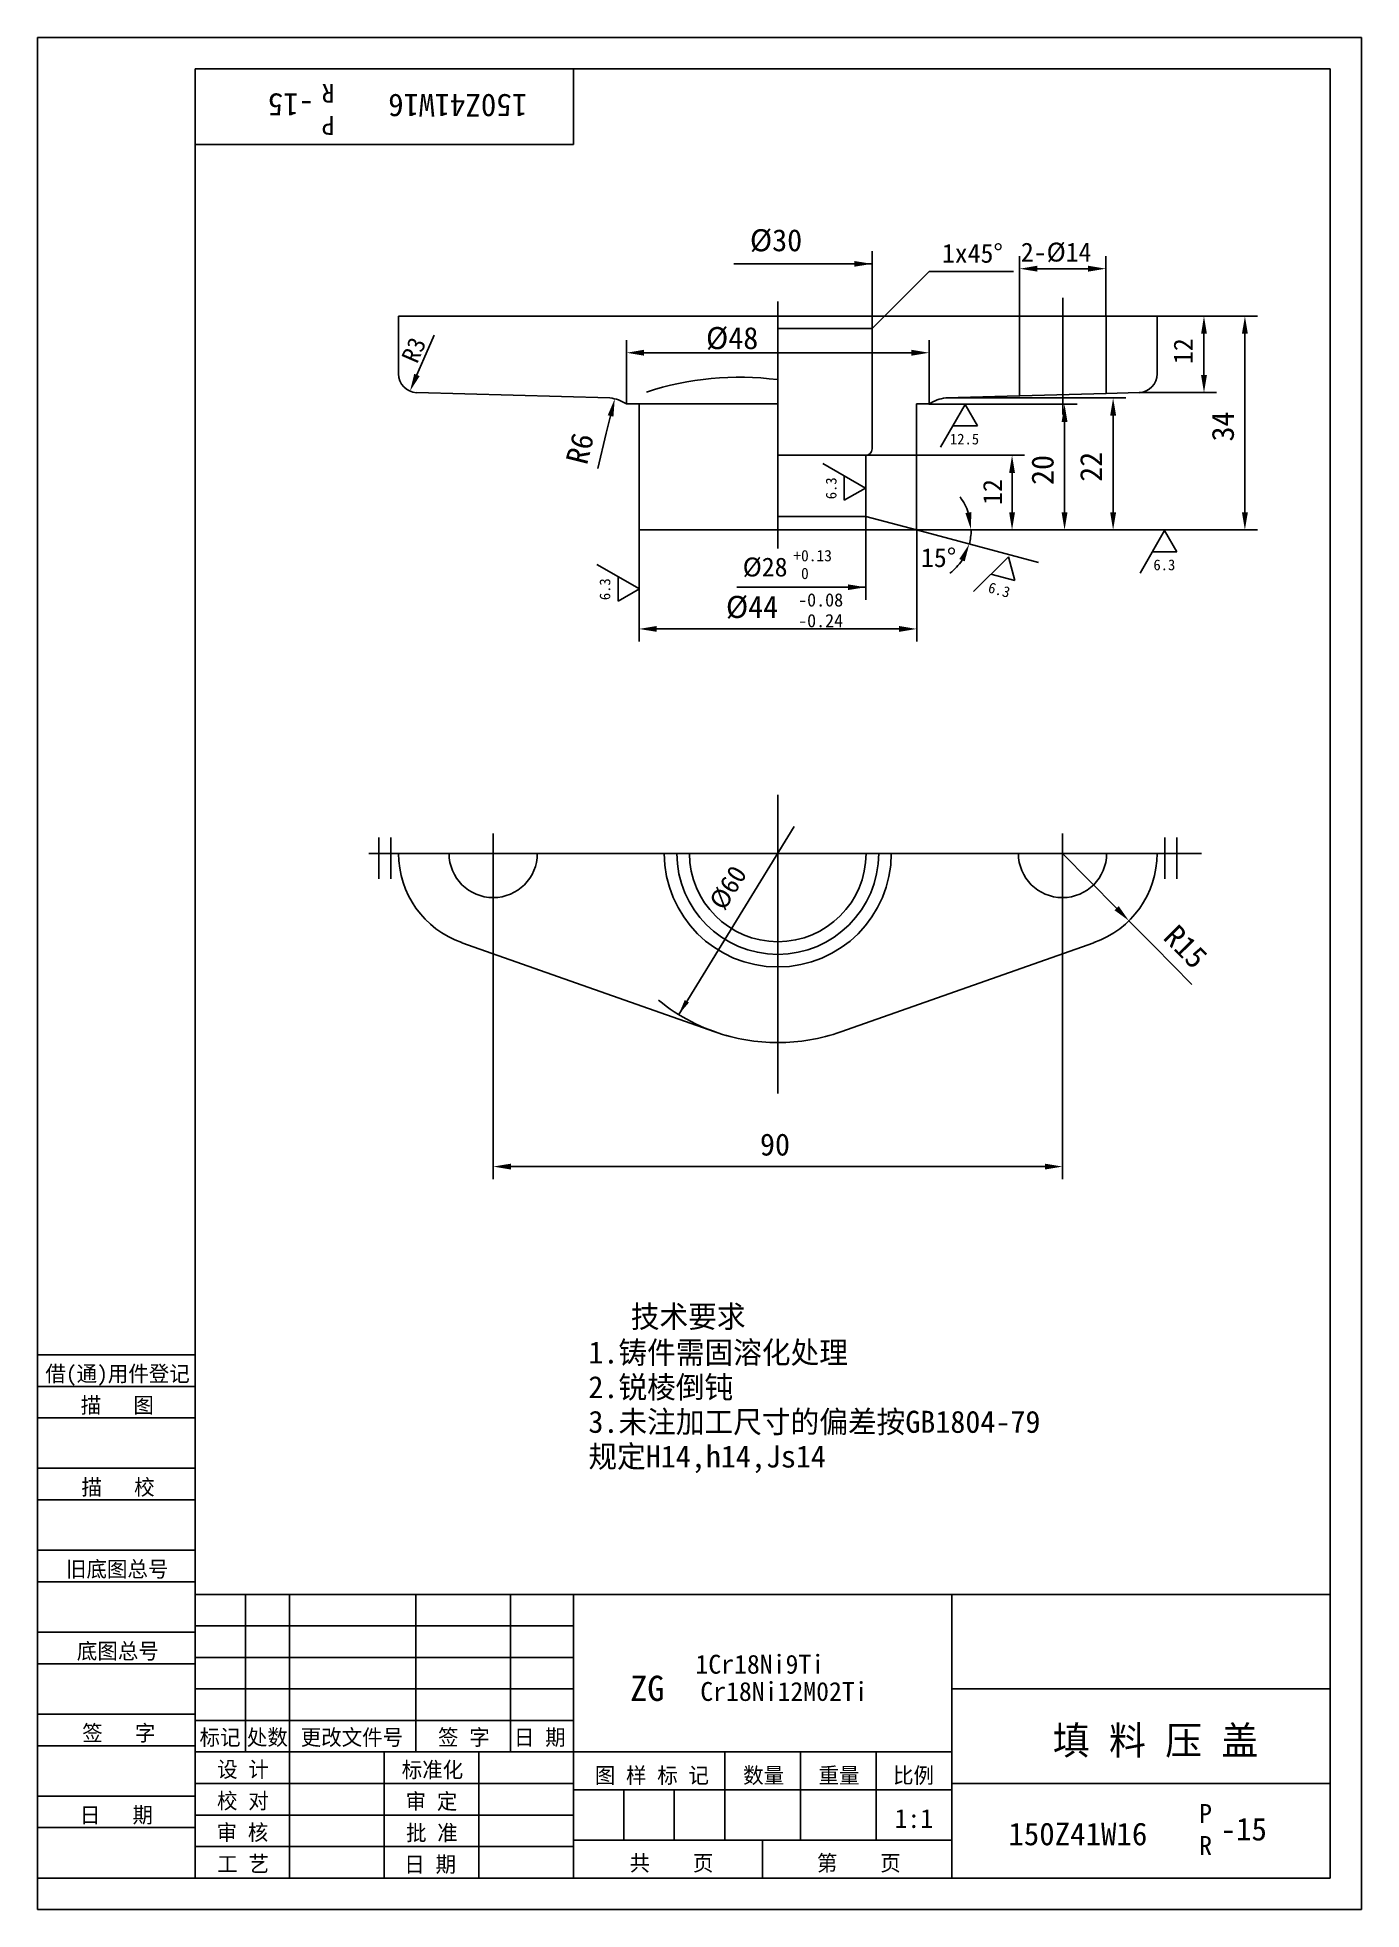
# Model space of a CAD drawing. Header units: metres. Extents: x 0 to 210, y 0 to 297.
import ezdxf

# ---------------------------------------------------------------- set-up
doc = ezdxf.new("R2010")
doc.units = ezdxf.units.M
for name, color, linetype in [('C', 6, 'Continuous'), ('D', 1, 'Continuous'), ('FL', 5, 'Continuous'), ('T', 7, 'Continuous'), ('TL', 4, 'Continuous')]:
    doc.layers.add(name, color=color, linetype=linetype)

# ---------------------------------------------------------------- blocks, each defined once
blk = doc.blocks.new('TUKUN4')
at = {"layer": 'FL'}
for p, q in [((0, 297), (0, 0)), ((210, 297), (0, 297)), ((210, 0), (210, 297)), ((0, 78), (25, 78)), ((0, 70), (25, 70)), ((0, 65), (25, 65)), ((0, 57), (25, 57)), ((0, 52), (25, 52)), ((33, 25), (33, 50)), ((40, 5), (40, 50)), ((60, 25), (60, 50)), ((75, 25), (75, 50)), ((25, 45), (85, 45)), ((0, 44), (25, 44)), ((0, 39), (25, 39)), ((25, 40), (85, 40)), ((25, 35), (85, 35)), ((0, 31), (25, 31)), ((25, 30), (85, 30)), ((0, 26), (25, 26)), ((70, 5), (70, 25)), ((0, 18), (25, 18)), ((25, 20), (85, 20)), ((25, 15), (85, 15)), ((0, 13), (25, 13)), ((25, 10), (85, 10)), ((0, 0), (210, 0))]:
    blk.add_line(p, q, dxfattribs=at)
at = {"layer": 'TL'}
for p, q in [((25, 5), (25, 292)), ((205, 292), (25, 292)), ((85, 292), (85, 280)), ((205, 5), (205, 292)), ((85, 280), (25, 280)), ((0, 88), (25, 88)), ((0, 83), (25, 83)), ((205, 50), (25, 50)), ((85, 5), (85, 50)), ((145, 5), (145, 50)), ((205, 35), (145, 35)), ((145, 25), (25, 25)), ((55, 5), (55, 25)), ((109, 11), (109, 25)), ((121, 11), (121, 25)), ((133, 11), (133, 25)), ((85, 19), (145, 19)), ((93, 11), (93, 19)), ((101, 11), (101, 19)), ((205, 20), (145, 20)), ((145, 11), (85, 11)), ((115, 5), (115, 11)), ((0, 5), (205, 5))]:
    blk.add_line(p, q, dxfattribs=at)
at = {"layer": 'T'}
for s, p in [('借(通)用件登记', (1.26, 83.76)), ('描   图', (6.86, 78.76)), ('描   校', (6.98, 65.76)), ('旧底图总号', (4.52, 52.76)), ('底图总号', (6.25, 39.76)), ('签   字', (7.1, 26.76)), ('标记', (25.71, 26.07)), ('处数', (33.22, 26.07)), ('更改文件号', (41.75, 26.07)), ('签 字', (63.53, 26.07)), ('日 期', (75.57, 26.07)), ('设 计', (28.5, 20.99)), ('标准化', (57.77, 20.93)), ('图 样 标 记', (88.4, 20.04)), ('数量', (111.92, 20.04)), ('重量', (123.88, 20.04)), ('比例', (135.7, 20.04)), ('校 对', (28.48, 15.99)), ('审 定', (58.39, 15.93)), ('日   期', (6.72, 13.76)), ('审 核', (28.41, 10.99)), ('批 准', (58.46, 10.93)), ('共    页', (93.91, 6.13)), ('第    页', (123.62, 6.13)), ('工 艺', (28.52, 5.99)), ('日 期', (58.18, 5.93))]:
    blk.add_text(s, height=2.5, dxfattribs=at).set_placement(p)

msp = doc.modelspace()

# ---------------------------------------------------------------- linework, layer by layer
at = {"layer": 'C'}
for p, q in [((162.63, 255.71), (162.63, 237.2)), ((117.42, 255.12), (117.42, 215.93)), ((117.42, 176.87), (117.42, 129.44)), ((72.28, 170.69), (72.28, 159.75)), ((162.57, 170.69), (162.57, 159.75)), ((52.58, 167.54), (184.64, 167.54))]:
    msp.add_line(p, q, dxfattribs=at)
at = {"layer": 'D'}
for p, q in [((132.37, 250.71), (132.37, 263.08)), ((155.77, 252.74), (155.77, 262.31)), ((169.44, 252.74), (169.44, 262.31)), ((110.44, 261.08), (132.37, 261.08)), ((134.36, 252.8), (141.43, 259.87)), ((141.43, 259.87), (154.81, 259.87)), ((158.57, 260.31), (166.64, 260.31)), ((177.5, 252.78), (187.01, 252.78)), ((187.01, 252.78), (193.5, 252.78)), ((61.3, 246.03), (62.92, 249.79)), ((185.01, 249.98), (185.01, 243.45)), ((191.5, 221.66), (191.5, 249.98)), ((93.42, 238.86), (93.42, 248.98)), ((96.22, 246.98), (138.62, 246.98)), ((141.42, 238.86), (141.42, 248.98)), ((60.19, 243.46), (61.3, 246.03)), ((174.73, 240.65), (187.01, 240.65)), ((141.39, 238.81), (164.9, 238.81)), ((143.24, 231.99), (147.14, 238.75)), ((144.05, 239.81), (172.6, 239.81)), ((147.14, 238.75), (149.1, 235.37)), ((90.89, 236.95), (90.22, 234.23)), ((149.1, 235.37), (145.19, 235.37)), ((162.9, 236.01), (162.9, 221.66)), ((170.6, 221.66), (170.6, 237.01)), ((90.22, 234.23), (88.85, 228.64)), ((124.58, 229.43), (131.34, 225.52)), ((131.36, 230.71), (156.57, 230.71)), ((127.96, 223.57), (127.96, 227.48)), ((154.57, 227.91), (154.57, 221.66)), ((131.34, 225.52), (127.96, 223.57)), ((131.36, 221.02), (131.36, 207.78)), ((95.42, 218.86), (95.42, 201.16)), ((139.36, 218.86), (156.57, 218.86)), ((139.42, 218.86), (149.08, 216.27)), ((139.46, 218.83), (139.46, 201.16)), ((156.57, 218.86), (164.9, 218.86)), ((164.9, 218.86), (172.6, 218.86)), ((172.6, 218.86), (193.5, 218.86)), ((174.87, 212.03), (178.77, 218.79)), ((178.77, 218.79), (180.72, 215.41)), ((148.47, 209.1), (153.99, 214.62)), ((149.08, 216.27), (158.74, 213.69)), ((153.99, 214.62), (155, 210.85)), ((180.72, 215.41), (176.82, 215.41)), ((88.7, 213.41), (95.46, 209.51)), ((92.08, 207.56), (92.08, 211.46)), ((155, 210.85), (151.23, 211.86)), ((95.46, 209.51), (92.08, 207.56)), ((110.92, 209.78), (131.36, 209.78)), ((98.22, 203.16), (136.66, 203.16)), ((54.15, 170.07), (54.15, 163.5)), ((56.06, 170.07), (56.06, 163.5)), ((101.7, 141.99), (120.04, 171.8)), ((178.79, 170.07), (178.79, 163.5)), ((180.69, 170.07), (180.69, 163.5)), ((171.14, 158.86), (162.57, 167.54)), ((72.28, 159.75), (72.28, 115.87)), ((162.57, 159.75), (162.57, 115.87)), ((173.11, 156.87), (177.05, 152.89)), ((177.05, 152.89), (183.09, 146.78)), ((75.08, 117.87), (159.77, 117.87))]:
    msp.add_line(p, q, dxfattribs=at)
for centre, radius, start, end in [((139.42, 218.86), 8.66, 18.6, 37.21), ((139.42, 218.86), 8.66, 345, 0), ((139.42, 218.86), 8.66, 307.79, 326.4), ((117.42, 167.54), 30, 230.91, 254.51)]:
    msp.add_arc(centre, radius, start, end, dxfattribs=at)
for points in [[(129.57, 261.53), (132.37, 261.08), (129.57, 260.63)], [(158.57, 260.78), (158.57, 259.85), (155.77, 260.31)], [(166.64, 260.78), (166.64, 259.85), (169.44, 260.31)], [(184.55, 249.98), (185.48, 249.98), (185.01, 252.78)], [(191.03, 249.98), (191.97, 249.98), (191.5, 252.78)], [(96.22, 247.45), (96.22, 246.51), (93.42, 246.98)], [(138.62, 247.45), (138.62, 246.51), (141.42, 246.98)], [(60.62, 243.27), (59.76, 243.64), (59.08, 240.89)], [(184.55, 243.45), (185.48, 243.45), (185.01, 240.65)], [(91.35, 236.84), (90.44, 237.06), (91.56, 239.67)], [(162.43, 236.01), (163.36, 236.01), (162.9, 238.81)], [(170.13, 237.01), (171.07, 237.01), (170.6, 239.81)], [(154.11, 227.91), (155.04, 227.91), (154.57, 230.71)], [(148.09, 221.7), (147.17, 221.55), (148.08, 218.86)], [(154.11, 221.66), (155.04, 221.66), (154.57, 218.86)], [(162.43, 221.66), (163.36, 221.66), (162.9, 218.86)], [(170.13, 221.66), (171.07, 221.66), (170.6, 218.86)], [(191.03, 221.66), (191.97, 221.66), (191.5, 218.86)], [(146.21, 214.26), (147.06, 213.88), (147.79, 216.62)], [(128.56, 210.23), (131.36, 209.78), (128.56, 209.33)], [(98.22, 203.63), (98.22, 202.7), (95.42, 203.16)], [(136.66, 203.63), (136.66, 202.7), (139.46, 203.16)], [(170.81, 158.54), (171.48, 159.19), (173.11, 156.87)], [(102.66, 144.3), (101.7, 141.99), (103.33, 143.89)], [(75.08, 118.33), (75.08, 117.4), (72.28, 117.87)], [(159.77, 118.33), (159.77, 117.4), (162.57, 117.87)]]:
    msp.add_solid(points, dxfattribs=at)
at = {"layer": 'TL'}
for p, q in [((57.27, 252.8), (57.27, 243.64)), ((117.27, 252.8), (57.27, 252.8)), ((134.36, 252.8), (117.34, 252.8)), ((132.36, 250.8), (134.36, 252.8)), ((134.36, 252.8), (155.77, 252.8)), ((155.76, 252.71), (155.76, 240.13)), ((155.77, 252.8), (169.51, 252.8)), ((169.51, 252.8), (177.57, 252.8)), ((169.51, 252.71), (169.51, 240.5)), ((177.57, 252.8), (177.57, 243.64)), ((132.36, 250.8), (117.34, 250.8)), ((132.36, 250.8), (132.36, 231.71)), ((95.42, 238.86), (93.42, 238.86)), ((95.42, 238.86), (117.37, 238.86)), ((95.42, 218.86), (95.42, 238.86)), ((139.42, 218.86), (139.42, 238.86)), ((139.42, 238.86), (141.42, 238.86)), ((127.72, 230.71), (117.34, 230.71)), ((131.36, 230.71), (127.72, 230.71)), ((131.36, 230.71), (131.36, 221.02)), ((131.36, 221.02), (117.34, 221.02)), ((139.42, 218.86), (131.36, 221.02)), ((117.42, 218.86), (95.42, 218.86)), ((117.42, 218.86), (139.42, 218.86)), ((67.29, 153.39), (107.45, 139.24)), ((167.55, 153.39), (127.39, 139.24))]:
    msp.add_line(p, q, dxfattribs=at)
for points in [[(93.42, 238.86, 0.12), (90.79, 239.81), (60.11, 240.65)], [(117.37, 242.72, 0.11), (96.59, 240.75, 0.11)], [(141.42, 238.86, -0.12), (144.05, 239.81), (155.76, 240.13)]]:
    msp.add_lwpolyline(points, format="xyb", dxfattribs=at)
for points in [[(169.51, 240.5), (174.73, 240.65)], [(155.78, 240.13), (169.51, 240.5)]]:
    msp.add_lwpolyline(points, dxfattribs=at)
for centre, radius, start, end in [((60.27, 243.64), 3, 180, 266.93), ((174.57, 243.64), 3, 273.07, 0), ((131.36, 231.71), 1, 270, 0), ((72.28, 167.54), 15, 180, 250.59), ((72.28, 167.54), 7, 180, 0), ((117.42, 167.54), 18, 180, 0), ((117.42, 167.54), 16, 180, 0), ((117.42, 167.54), 14, 180, 0), ((162.57, 167.54), 7, 180, 0), ((162.57, 167.54), 15, 289.41, 0), ((117.42, 167.54), 30, 250.59, 270), ((117.42, 167.54), 30, 270, 289.41)]:
    msp.add_arc(centre, radius, start, end, dxfattribs=at)

# ---------------------------------------------------------------- block references
at = {"layer": 'D'}
msp.add_blockref('TUKUN4', (0, 0), dxfattribs=at)

# ---------------------------------------------------------------- texts
for s, height, rotation, p in [('-15', 3.6, 180, (43.87, 288.12)), ('R', 3, 180, (47.12, 289.64)), ('150Z41W16', 3.6, 180, (77.67, 288.01)), ('P', 3, 180, (47.12, 284.54)), ('R3', 2.8, 66.67, (60.21, 245.12)), ('12', 3, 90, (183.19, 245.19)), ('34', 3.5, 90, (189.75, 232.9)), ('R6', 3.5, 76.18, (87.15, 229.06)), ('20', 3.5, 90, (161.15, 226)), ('22', 3.5, 90, (168.85, 226.5)), ('6.3', 1.7, 90, (126.73, 223.74)), ('12', 3, 90, (152.96, 222.85)), ('6.3', 1.7, 90, (90.85, 207.73)), ('6.3', 1.7, 345, (150.64, 208.99)), ('%%C60', 3, 58.4, (108.92, 158.32)), ('R15', 3.5, 314.68, (178.36, 154.06))]:
    msp.add_text(s, height=height, rotation=rotation, dxfattribs=at).set_placement(p)
for s, height, p in [('%%C30', 3.5, (112.99, 263.08)), ('1x45%%d', 3, (143.45, 261.26)), ('2-%%C14', 3, (155.97, 261.45)), ('%%C48', 3.5, (106.03, 247.56)), ('12.5', 1.7, (144.72, 232.44)), ('%%c28', 3, (111.85, 211.49)), ('+0.13', 1.8, (119.88, 213.89)), ('15%%d', 3, (140.13, 212.98)), ('6.3', 1.7, (176.99, 212.48)), (' 0', 1.8, (119.88, 211.07)), ('%%c44', 3.5, (109.19, 204.91)), ('-0.08', 2.1, (120.64, 206.72)), ('-0.24', 2.1, (120.64, 203.43)), ('90', 3.5, (114.59, 119.62)), ('      技术要求', 3.5, (79.82, 92.32)), ('1.铸件需固溶化处理', 3.5, (87.38, 86.63)), ('2.锐棱倒钝', 3.5, (87.38, 81.13)), ('3.未注加工尺寸的偏差按GB1804-79', 3.5, (87.38, 75.63)), ('规定H14,h14,Js14', 3.5, (87.38, 70.13)), ('1Cr18Ni9Ti', 3, (104.36, 37.42)), ('ZG', 4, (94, 33.1)), ('Cr18Ni12M02Ti', 3, (105.13, 33.1)), ('填 料 压 盖', 4.5, (161.04, 24.58)), ('1:1', 3, (135.93, 12.94)), ('P', 3, (184.24, 13.75)), ('150Z41W16', 3.6, (153.99, 10.2)), ('-15', 3.6, (187.65, 10.96)), ('R', 3, (184.24, 8.67))]:
    msp.add_text(s, height=height, dxfattribs=at).set_placement(p)

doc.saveas('drawing.dxf')
